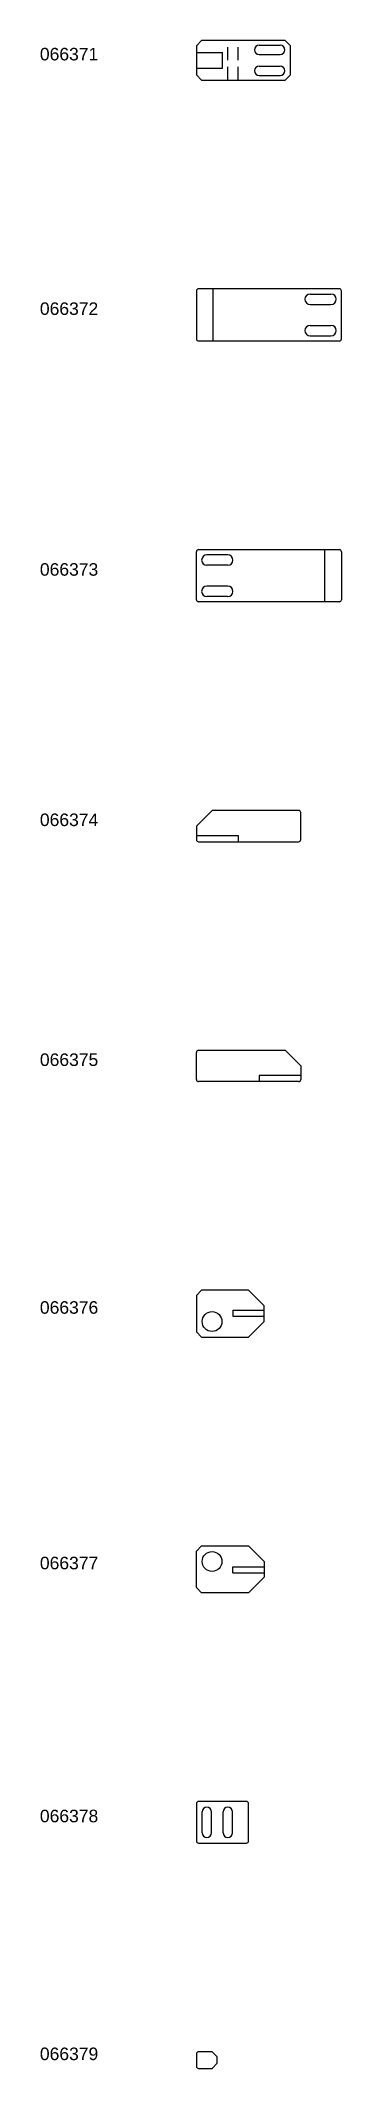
# Model space of a CAD drawing. Extents: x -149 to 139, y 0 to 1944.
import ezdxf

# ---------------------------------------------------------------- set-up
doc = ezdxf.new("R2010")
doc.units = 0
doc.header["$MEASUREMENT"] = 0
doc.linetypes.add('DASHED', pattern=[19.05, 12.7, -6.35])
doc.layers.get('0').update_dxf_attribs({"linetype": 'CONTINUOUS'})
doc.styles.get("Standard").update_dxf_attribs({"font": 'arial.ttf'})

msp = doc.modelspace()

# ---------------------------------------------------------------- linework, layer by layer
for p, q in [((5, 1944), (0, 1939)), ((85.22, 1944), (5, 1944)), ((90.22, 1939), (85.22, 1944)), ((0, 1939), (0, 1911)), ((60.22, 1939.5), (80.22, 1939.5)), ((60.22, 1930.5), (80.22, 1930.5)), ((90.22, 1911), (90.22, 1939)), ((0, 1911), (5, 1906)), ((5, 1906), (85.22, 1906)), ((60.22, 1919.5), (80.22, 1919.5)), ((60.22, 1910.5), (80.22, 1910.5)), ((85.22, 1906), (90.22, 1911)), ((0, 1704), (0, 1658)), ((137, 1706), (2, 1706)), ((109, 1701), (129, 1701)), ((139, 1658), (139, 1704)), ((109, 1691), (129, 1691)), ((2, 1656), (137, 1656)), ((109, 1671), (129, 1671)), ((109, 1661), (129, 1661)), ((0, 1408), (0, 1454)), ((2, 1456), (137, 1456)), ((30, 1451), (10, 1451)), ((30, 1441), (10, 1441)), ((139, 1454), (139, 1408)), ((30, 1421), (10, 1421)), ((137, 1406), (2, 1406)), ((30, 1411), (10, 1411)), ((15, 1206), (0, 1191)), ((98, 1206), (15, 1206)), ((0, 1191), (0, 1178)), ((100, 1178), (100, 1204)), ((2, 1176), (98, 1176)), ((0, 948), (0, 974)), ((2, 976), (85, 976)), ((85, 976), (100, 961)), ((100, 961), (100, 948)), ((98, 946), (2, 946)), ((5, 746), (0, 741)), ((0, 741), (0, 706)), ((50, 746), (5, 746)), ((65, 731), (50, 746)), ((65, 716), (65, 731)), ((0, 706), (5, 701)), ((5, 701), (50, 701)), ((50, 701), (65, 716)), ((0, 496), (5, 501)), ((0, 461), (0, 496)), ((5, 501), (50, 501)), ((50, 501), (65, 486)), ((65, 486), (65, 471)), ((65, 471), (50, 456)), ((5, 456), (0, 461)), ((50, 456), (5, 456)), ((0, 254), (0, 218)), ((48, 256), (2, 256)), ((50, 218), (50, 254)), ((5.5, 226), (5.5, 246)), ((14.5, 226), (14.5, 246)), ((25.5, 226), (25.5, 246)), ((34.5, 226), (34.5, 246)), ((2, 216), (48, 216)), ((0, 14), (0, 2)), ((15, 16), (2, 16)), ((2, 0), (15, 0)), ((20, 11), (15, 16)), ((15, 0), (20, 5)), ((20, 5), (20, 11))]:
    msp.add_line(p, q)
at = {"linetype": 'DASHED'}
for p, q in [((30.22, 1906), (30.22, 1944)), ((40, 1906), (40, 1944))]:
    msp.add_line(p, q, dxfattribs=at)
at = {"color": 1}
for p, q in [((0, 1932.5), (25, 1932.5)), ((25, 1917.5), (25, 1932.5)), ((0, 1917.5), (25, 1917.5)), ((16, 1656), (16, 1706)), ((123, 1406), (123, 1456)), ((0, 1182), (40, 1182)), ((40, 1182), (40, 1176)), ((100, 952), (60, 952)), ((60, 952), (60, 946)), ((35, 727), (65, 727)), ((35, 727), (35, 721)), ((35, 721), (65, 721)), ((35, 481), (65, 481)), ((35, 475), (35, 481)), ((35, 475), (65, 475))]:
    msp.add_line(p, q, dxfattribs=at)
for centre in [(15, 716), (15, 486)]:
    msp.add_circle(centre, 9.5)
for centre, radius, start, end in [((60.22, 1935), 4.5, 90, 270), ((80.22, 1935), 4.5, 270, 90), ((60.22, 1915), 4.5, 90, 270), ((80.22, 1915), 4.5, 270, 90), ((2, 1704), 2, 90, 180), ((109, 1696), 5, 90, 270), ((129, 1696), 5, 270, 90), ((137, 1704), 2, 0, 90), ((2, 1658), 2, 180, 270), ((109, 1666), 5, 90, 270), ((129, 1666), 5, 270, 90), ((137, 1658), 2, 270, 0), ((2, 1454), 2, 90, 180), ((10, 1446), 5, 90, 270), ((30, 1446), 5, 270, 90), ((137, 1454), 2, 0, 90), ((10, 1416), 5, 90, 270), ((30, 1416), 5, 270, 90), ((2, 1408), 2, 180, 270), ((137, 1408), 2, 270, 0), ((98, 1204), 2, 0, 90), ((2, 1178), 2, 180, 270), ((98, 1178), 2, 270, 0), ((2, 974), 2, 90, 180), ((2, 948), 2, 180, 270), ((98, 948), 2, 270, 0), ((2, 254), 2, 90, 180), ((48, 254), 2, 0, 90), ((10, 246), 4.5, 0, 180), ((30, 246), 4.5, 0, 180), ((2, 218), 2, 180, 270), ((10, 226), 4.5, 180, 0), ((30, 226), 4.5, 180, 0), ((48, 218), 2, 270, 0), ((2, 14), 2, 90, 180), ((2, 2), 2, 180, 270)]:
    msp.add_arc(centre, radius, start, end)

# ---------------------------------------------------------------- texts
for s, p in [('066371', (-150, 1925)), ('066372', (-150, 1681)), ('066373', (-150, 1431)), ('066374', (-150, 1191)), ('066375', (-150, 961)), ('066376', (-150, 723.5)), ('066377', (-150, 478.5)), ('066378', (-150, 236)), ('066379', (-150, 8))]:
    msp.add_text(s, height=12).set_placement(p)

doc.saveas('drawing.dxf')
